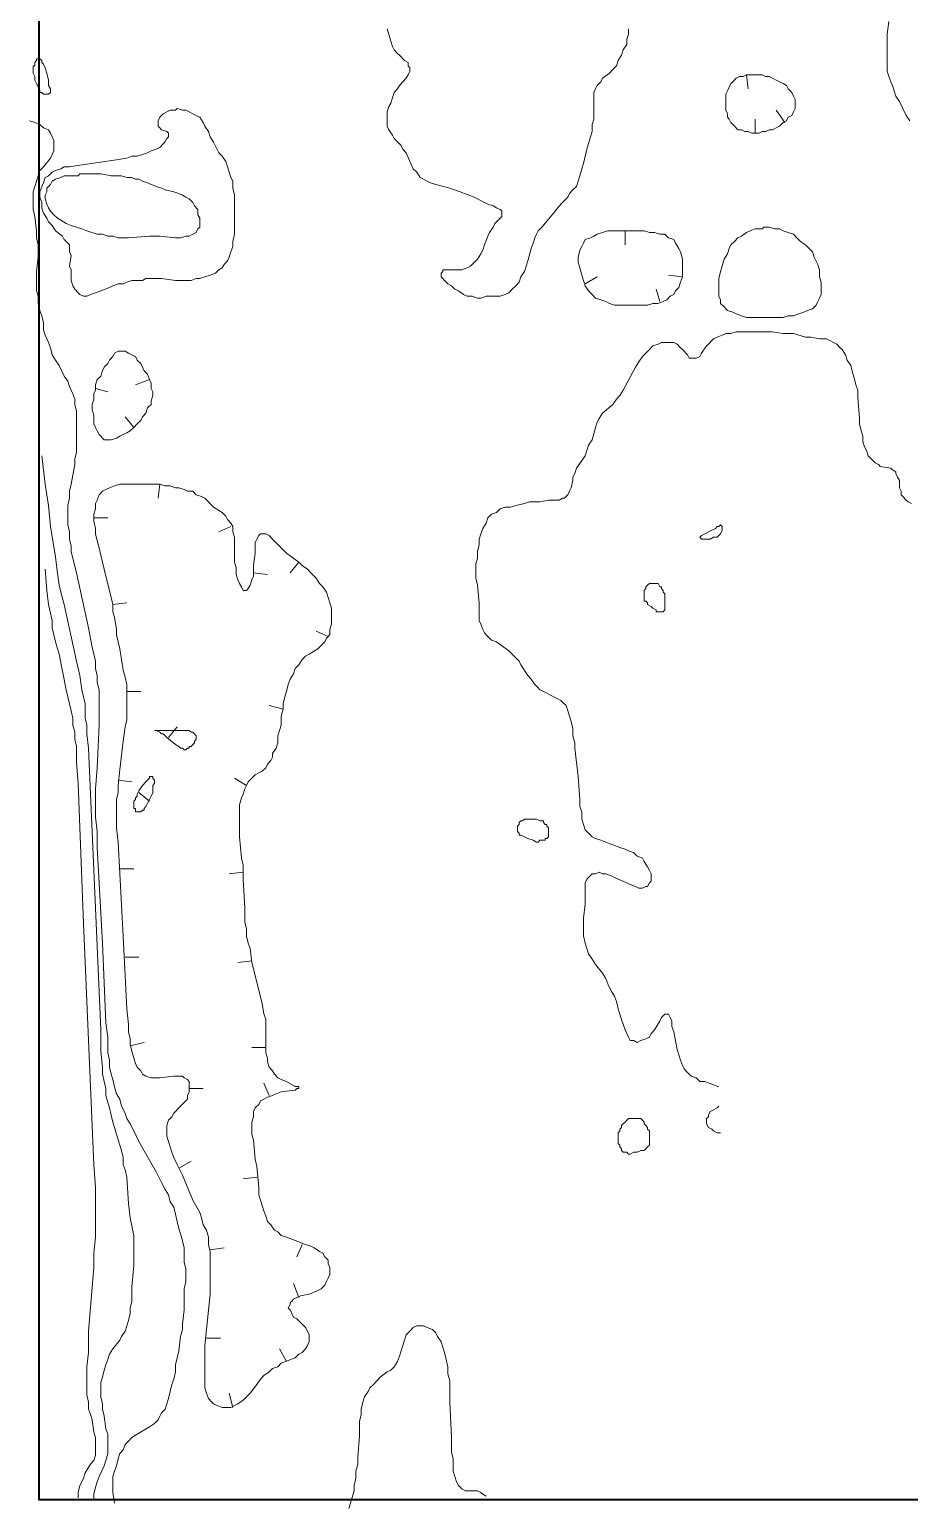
# Model space of a CAD drawing. Header units: millimetres. Extents: x -7 to 33, y -121 to 7.
# Drawn here: x -7.46 to 10.9, y -121.31 to -90.45 of the extents above; entities that cross this region are included whole.
import ezdxf

# ---------------------------------------------------------------- set-up
doc = ezdxf.new("R2010")
doc.units = ezdxf.units.MM
doc.header["$MEASUREMENT"] = 0
doc.layers.add('Layer 1', color=7, linetype='Continuous', lineweight=0)

msp = doc.modelspace()

# ---------------------------------------------------------------- linework, layer by layer
at = {"layer": 'Layer 1', "color": 250, "lineweight": 9, "true_color": 0x231f20}
for p, q in [((7.539, -91.693), (7.503, -91.398)), ((8.119, -92.137), (8.3, -92.396)), ((7.684, -92.322), (7.684, -92.618)), ((4.967, -94.947), (4.967, -94.651)), ((4.388, -95.613), (4.134, -95.761)), ((5.873, -95.576), (6.163, -95.613)), ((5.619, -95.872), (5.692, -96.13)), ((-5.248, -97.868), (-4.959, -97.757)), ((-5.828, -98.016), (-6.082, -97.942)), ((-5.466, -98.534), (-5.285, -98.756)), ((-4.777, -100.235), (-4.741, -99.939)), ((-5.828, -100.641), (-6.118, -100.641)), ((-3.51, -100.937), (-3.256, -100.826)), ((-2.495, -101.825), (-2.785, -101.788)), ((-2.024, -101.788), (-1.843, -101.566)), ((-5.429, -102.416), (-5.719, -102.453)), ((-1.481, -103.008), (-1.227, -103.119)), ((-5.14, -104.265), (-5.429, -104.265)), ((-2.459, -104.561), (-2.169, -104.635)), ((-4.379, -105.004), (-4.56, -105.226)), ((-5.321, -106.151), (-5.611, -106.114)), ((-3.183, -106.077), (-2.93, -106.225)), ((-4.959, -106.557), (-5.176, -106.373)), ((-5.285, -107.963), (-5.574, -107.963)), ((-3.292, -108.073), (-3.002, -108.036)), ((-5.176, -109.811), (-5.466, -109.811)), ((-3.111, -109.922), (-2.821, -109.885)), ((-5.067, -111.586), (-5.357, -111.66)), ((-2.821, -111.697), (-2.531, -111.697)), ((-3.836, -112.547), (-4.125, -112.547)), ((-2.568, -112.437), (-2.459, -112.695)), ((-4.089, -114.063), (-4.343, -114.211)), ((-3.002, -114.433), (-2.713, -114.396)), ((-3.401, -115.875), (-3.691, -115.912)), ((-1.879, -116.06), (-1.771, -115.801)), ((-1.952, -116.615), (-1.843, -116.911)), ((-3.473, -117.761), (-3.763, -117.761)), ((-2.242, -117.983), (-2.097, -118.242)), ((-3.292, -118.907), (-3.22, -119.203))]:
    msp.add_line(p, q, dxfattribs=at)
at = {"layer": 'Layer 1', "color": 240, "lineweight": 40, "true_color": 0xed1c24}
msp.add_lwpolyline([(33.043, 7.37), (33.043, -121.13), (-7.257, -121.13), (-7.257, 7.37)], dxfattribs=at)
at = {"layer": 'Layer 1', "color": 250, "lineweight": 9, "true_color": 0x231f20}
for points in [[(10.908, -92.359), (10.836, -92.248), (10.691, -91.952), (10.618, -91.841), (10.582, -91.73), (10.546, -91.619), (10.51, -91.545), (10.473, -91.434), (10.437, -91.324), (10.437, -91.213), (10.437, -91.065), (10.437, -90.917), (10.437, -90.806), (10.437, -90.658), (10.437, -90.547), (10.473, -90.288)], [(0.004, -90.436), (0.077, -90.695), (0.113, -90.806), (0.149, -90.88), (0.222, -90.954), (0.258, -90.991), (0.366, -91.102), (0.439, -91.139), (0.439, -91.213), (0.475, -91.25), (0.475, -91.324), (0.439, -91.397), (0.403, -91.471), (0.258, -91.619), (0.222, -91.693), (0.149, -91.767), (0.113, -91.878), (0.077, -91.989), (0.041, -92.063), (0.004, -92.174), (0.004, -92.285), (0.004, -92.359), (0.004, -92.47), (0.041, -92.544), (0.113, -92.655), (0.149, -92.729), (0.294, -92.876), (0.33, -92.95), (0.403, -93.024), (0.548, -93.357), (0.62, -93.431), (0.693, -93.542), (0.765, -93.579), (0.837, -93.616), (0.91, -93.653), (1.019, -93.69), (1.308, -93.764), (1.526, -93.838), (1.816, -93.949), (2.033, -94.06), (2.105, -94.097), (2.214, -94.134), (2.286, -94.171), (2.359, -94.208), (2.395, -94.245), (2.395, -94.319), (2.395, -94.356), (2.359, -94.392), (2.25, -94.503), (2.214, -94.577), (2.142, -94.688), (2.105, -94.762), (2.033, -94.947), (1.997, -95.058), (1.96, -95.132), (1.888, -95.243), (1.816, -95.317), (1.743, -95.391), (1.671, -95.428), (1.562, -95.465), (1.489, -95.465), (1.417, -95.465), (1.272, -95.465), (1.2, -95.465), (1.163, -95.465), (1.163, -95.502), (1.127, -95.539), (1.127, -95.613), (1.163, -95.65), (1.2, -95.687), (1.272, -95.761), (1.345, -95.798), (1.417, -95.872), (1.489, -95.908), (1.598, -95.982), (1.671, -96.019), (1.779, -96.019), (1.888, -96.056), (1.96, -96.056), (2.069, -96.019), (2.178, -96.019), (2.286, -96.019), (2.359, -96.019), (2.468, -95.982), (2.54, -95.945), (2.613, -95.872), (2.685, -95.798), (2.757, -95.724), (2.794, -95.613), (2.866, -95.502), (2.902, -95.391), (2.939, -95.28), (3.011, -95.021), (3.047, -94.91), (3.083, -94.799), (3.12, -94.725), (3.156, -94.651), (3.228, -94.577), (3.446, -94.319), (3.627, -94.097), (3.772, -93.949), (3.808, -93.875), (3.88, -93.801), (3.953, -93.727), (3.989, -93.616), (4.025, -93.505), (4.062, -93.357), (4.098, -93.246), (4.17, -92.95), (4.243, -92.692), (4.279, -92.581), (4.279, -92.433), (4.315, -92.322), (4.315, -92.174), (4.315, -91.952), (4.315, -91.841), (4.315, -91.767), (4.351, -91.693), (4.388, -91.619), (4.46, -91.545), (4.496, -91.471), (4.641, -91.361), (4.714, -91.287), (4.786, -91.213), (4.822, -91.102), (4.895, -90.991), (4.931, -90.88), (5.003, -90.769), (5.003, -90.658), (5.04, -90.547), (5.04, -90.436)], [(-7.132, -91.804), (-7.168, -91.804), (-7.205, -91.767), (-7.241, -91.767), (-7.241, -91.73), (-7.277, -91.656), (-7.313, -91.582), (-7.349, -91.508), (-7.349, -91.434), (-7.386, -91.361), (-7.386, -91.324), (-7.386, -91.287), (-7.386, -91.25), (-7.386, -91.213), (-7.349, -91.213), (-7.349, -91.176), (-7.349, -91.139), (-7.313, -91.102), (-7.313, -91.065), (-7.277, -91.065), (-7.241, -91.065), (-7.205, -91.102), (-7.205, -91.139), (-7.168, -91.176), (-7.132, -91.25), (-7.096, -91.361), (-7.06, -91.508), (-7.06, -91.619), (-7.023, -91.693), (-7.023, -91.73), (-7.023, -91.767), (-7.06, -91.804), (-7.096, -91.804), (-7.132, -91.804)], [(7.539, -91.398), (7.503, -91.398), (7.431, -91.434), (7.358, -91.434), (7.286, -91.471), (7.213, -91.545), (7.177, -91.582), (7.141, -91.656), (7.105, -91.73), (7.068, -91.804), (7.068, -91.878), (7.068, -91.952), (7.068, -92.063), (7.068, -92.137), (7.105, -92.211), (7.105, -92.285), (7.141, -92.322), (7.177, -92.396), (7.213, -92.433), (7.249, -92.47), (7.322, -92.544), (7.394, -92.544), (7.467, -92.581), (7.539, -92.581), (7.612, -92.618), (7.684, -92.618), (7.757, -92.618), (7.829, -92.581), (7.901, -92.581), (7.974, -92.544), (8.046, -92.544), (8.119, -92.507), (8.191, -92.47), (8.264, -92.396), (8.336, -92.359), (8.372, -92.285), (8.445, -92.248), (8.481, -92.174), (8.517, -92.1), (8.517, -92.026), (8.517, -91.989), (8.517, -91.915), (8.481, -91.841), (8.445, -91.767), (8.372, -91.693), (8.336, -91.619), (8.264, -91.582), (8.191, -91.545), (8.119, -91.508), (8.046, -91.471), (7.974, -91.434), (7.901, -91.434), (7.829, -91.398), (7.72, -91.398), (7.648, -91.398), (7.575, -91.398), (7.539, -91.398)], [(-4.415, -92.137), (-4.451, -92.137), (-4.524, -92.137), (-4.596, -92.174), (-4.669, -92.211), (-4.705, -92.248), (-4.741, -92.285), (-4.777, -92.359), (-4.777, -92.396), (-4.777, -92.47), (-4.741, -92.507), (-4.705, -92.544), (-4.596, -92.581), (-4.56, -92.618), (-4.56, -92.655), (-4.56, -92.692), (-4.596, -92.729), (-4.633, -92.803), (-4.669, -92.84), (-4.741, -92.914), (-4.814, -92.95), (-4.922, -92.987), (-4.995, -93.024), (-5.103, -93.061), (-5.212, -93.098), (-5.321, -93.098), (-5.43, -93.135), (-5.647, -93.172), (-6.408, -93.283), (-6.625, -93.32), (-6.734, -93.32), (-6.806, -93.357), (-6.915, -93.394), (-6.987, -93.431), (-7.06, -93.505), (-7.132, -93.542), (-7.168, -93.653), (-7.205, -93.727), (-7.241, -93.838), (-7.241, -93.949), (-7.205, -94.06), (-7.205, -94.171), (-7.168, -94.282), (-7.096, -94.393), (-7.06, -94.466), (-6.987, -94.54), (-6.915, -94.651), (-6.77, -94.762), (-6.734, -94.836), (-6.697, -94.873), (-6.625, -94.947), (-6.625, -95.021), (-6.625, -95.095), (-6.589, -95.169), (-6.625, -95.391), (-6.589, -95.465), (-6.589, -95.576), (-6.589, -95.687), (-6.553, -95.798), (-6.516, -95.872), (-6.444, -95.945), (-6.408, -95.982), (-6.335, -96.019), (-6.263, -96.019), (-6.19, -95.982), (-6.082, -95.945), (-5.792, -95.835), (-5.719, -95.798), (-5.611, -95.761), (-5.502, -95.761), (-5.43, -95.724), (-5.321, -95.687), (-5.212, -95.687), (-5.103, -95.687), (-5.031, -95.65), (-4.922, -95.65), (-4.814, -95.65), (-4.705, -95.65), (-4.415, -95.687), (-4.307, -95.687), (-4.198, -95.687), (-4.089, -95.687), (-3.98, -95.65), (-3.908, -95.65), (-3.799, -95.613), (-3.691, -95.576), (-3.582, -95.539), (-3.51, -95.465), (-3.437, -95.428), (-3.401, -95.354), (-3.328, -95.28), (-3.292, -95.206), (-3.256, -95.095), (-3.22, -94.984), (-3.22, -94.873), (-3.183, -94.725), (-3.183, -94.614), (-3.183, -94.466), (-3.183, -94.319), (-3.183, -94.171), (-3.183, -94.023), (-3.183, -93.912), (-3.22, -93.764), (-3.22, -93.616), (-3.256, -93.542), (-3.292, -93.431), (-3.328, -93.32), (-3.365, -93.209), (-3.437, -93.098), (-3.51, -93.024), (-3.618, -92.803), (-3.691, -92.692), (-3.727, -92.581), (-3.799, -92.47), (-3.836, -92.396), (-3.908, -92.285), (-3.98, -92.248), (-4.053, -92.211), (-4.125, -92.174), (-4.198, -92.137), (-4.27, -92.137), (-4.379, -92.1), (-4.415, -92.137)], [(-5.683, -121.2), (-5.719, -120.978), (-5.719, -120.867), (-5.719, -120.756), (-5.719, -120.645), (-5.683, -120.534), (-5.647, -120.423), (-5.611, -120.275), (-5.574, -120.165), (-5.502, -120.091), (-5.466, -119.98), (-5.393, -119.906), (-5.321, -119.832), (-5.212, -119.758), (-4.958, -119.61), (-4.85, -119.536), (-4.777, -119.462), (-4.741, -119.388), (-4.705, -119.314), (-4.632, -119.24), (-4.596, -119.129), (-4.56, -119.018), (-4.524, -118.87), (-4.488, -118.722), (-4.451, -118.612), (-4.415, -118.464), (-4.415, -118.316), (-4.343, -118.02), (-4.306, -117.724), (-4.27, -117.576), (-4.27, -117.465), (-4.234, -117.169), (-4.234, -116.874), (-4.234, -116.726), (-4.198, -116.578), (-4.198, -116.467), (-4.198, -116.319), (-4.234, -116.171), (-4.234, -116.023), (-4.234, -115.875), (-4.27, -115.727), (-4.306, -115.58), (-4.343, -115.469), (-4.379, -115.321), (-4.415, -115.173), (-4.451, -115.025), (-4.524, -114.914), (-4.56, -114.766), (-4.632, -114.655), (-4.705, -114.507), (-4.814, -114.285), (-5.176, -113.657), (-5.285, -113.435), (-5.357, -113.287), (-5.429, -113.176), (-5.466, -113.065), (-5.538, -112.917), (-5.574, -112.769), (-5.647, -112.658), (-5.683, -112.511), (-5.719, -112.363), (-5.755, -112.252), (-5.792, -112.104), (-5.792, -111.956), (-5.828, -111.808), (-5.828, -111.623), (-5.828, -111.475), (-5.864, -111.179), (-5.937, -109.515), (-6.045, -107.519), (-6.045, -107.186), (-6.081, -106.89), (-6.081, -106.594), (-6.081, -106.299), (-6.045, -105.855), (-6.009, -104.967), (-6.009, -104.672), (-6.009, -104.524), (-6.009, -104.376), (-6.009, -104.228), (-6.045, -104.08), (-6.045, -103.932), (-6.081, -103.784), (-6.081, -103.636), (-6.154, -103.341), (-6.226, -102.934), (-6.48, -101.788), (-6.552, -101.492), (-6.589, -101.344), (-6.589, -101.233), (-6.625, -101.085), (-6.625, -100.937), (-6.661, -100.789), (-6.661, -100.641), (-6.661, -100.493), (-6.661, -100.382), (-6.625, -100.235), (-6.625, -100.087), (-6.589, -99.939), (-6.516, -99.532), (-6.516, -99.421), (-6.48, -99.273), (-6.48, -99.125), (-6.48, -98.977), (-6.48, -98.83), (-6.48, -98.682), (-6.48, -98.571), (-6.48, -98.423), (-6.516, -98.275), (-6.516, -98.164), (-6.552, -98.053), (-6.625, -97.905), (-6.661, -97.794), (-6.734, -97.683), (-6.842, -97.461), (-6.915, -97.351), (-6.987, -97.24), (-7.023, -97.092), (-7.06, -96.981), (-7.132, -96.833), (-7.168, -96.722), (-7.168, -96.574), (-7.204, -96.426), (-7.241, -96.315), (-7.277, -96.167), (-7.277, -96.019), (-7.313, -95.908), (-7.313, -95.761), (-7.313, -95.613), (-7.313, -95.502), (-7.277, -95.206), (-7.277, -95.095), (-7.277, -94.947), (-7.313, -94.799), (-7.313, -94.651), (-7.349, -94.356), (-7.386, -94.208), (-7.386, -94.097), (-7.386, -93.949), (-7.386, -93.838), (-7.349, -93.727), (-7.313, -93.616), (-7.277, -93.505), (-7.241, -93.394), (-7.168, -93.32), (-7.023, -93.135), (-6.987, -93.061), (-6.951, -92.987), (-6.951, -92.913), (-6.951, -92.84), (-6.951, -92.766), (-6.987, -92.692), (-7.023, -92.618), (-7.06, -92.544), (-7.168, -92.507), (-7.241, -92.433), (-7.349, -92.396), (-7.458, -92.359)], [(-6.444, -93.505), (-6.516, -93.505), (-6.625, -93.505), (-6.734, -93.505), (-6.806, -93.542), (-6.915, -93.579), (-6.987, -93.616), (-7.023, -93.69), (-7.096, -93.764), (-7.096, -93.838), (-7.132, -93.912), (-7.132, -93.986), (-7.096, -94.097), (-7.06, -94.171), (-7.023, -94.245), (-6.951, -94.319), (-6.878, -94.393), (-6.806, -94.43), (-6.697, -94.503), (-6.589, -94.54), (-6.48, -94.577), (-6.371, -94.614), (-6.263, -94.651), (-6.045, -94.725), (-5.937, -94.725), (-5.828, -94.762), (-5.719, -94.762), (-5.611, -94.799), (-5.502, -94.799), (-5.393, -94.799), (-4.959, -94.762), (-4.85, -94.762), (-4.741, -94.762), (-4.415, -94.799), (-4.306, -94.799), (-4.198, -94.762), (-4.125, -94.762), (-4.053, -94.725), (-3.98, -94.688), (-3.944, -94.614), (-3.908, -94.577), (-3.908, -94.503), (-3.908, -94.393), (-3.944, -94.319), (-3.944, -94.208), (-4.017, -94.134), (-4.053, -94.06), (-4.125, -93.986), (-4.198, -93.949), (-4.27, -93.912), (-4.343, -93.875), (-4.451, -93.838), (-4.632, -93.801), (-4.705, -93.764), (-4.814, -93.727), (-4.995, -93.653), (-5.103, -93.616), (-5.176, -93.579), (-5.248, -93.579), (-5.321, -93.542), (-5.429, -93.542), (-5.538, -93.505), (-5.647, -93.505), (-5.755, -93.505), (-5.973, -93.468), (-6.19, -93.468), (-6.408, -93.468), (-6.444, -93.505)], [(4.786, -94.651), (4.714, -94.651), (4.605, -94.651), (4.496, -94.688), (4.388, -94.725), (4.315, -94.762), (4.243, -94.799), (4.134, -94.836), (4.098, -94.91), (4.062, -94.984), (4.025, -95.058), (3.989, -95.206), (3.989, -95.317), (4.025, -95.428), (4.062, -95.576), (4.098, -95.687), (4.134, -95.798), (4.206, -95.909), (4.279, -95.982), (4.351, -96.056), (4.46, -96.093), (4.569, -96.13), (4.641, -96.167), (4.75, -96.204), (4.895, -96.204), (5.003, -96.204), (5.112, -96.204), (5.221, -96.204), (5.329, -96.204), (5.438, -96.204), (5.547, -96.167), (5.656, -96.167), (5.764, -96.13), (5.837, -96.093), (5.909, -96.019), (5.982, -95.982), (6.018, -95.909), (6.09, -95.835), (6.126, -95.724), (6.163, -95.613), (6.163, -95.465), (6.163, -95.354), (6.163, -95.243), (6.126, -95.095), (6.09, -95.021), (6.018, -94.91), (5.982, -94.836), (5.873, -94.799), (5.8, -94.725), (5.692, -94.725), (5.583, -94.688), (5.474, -94.688), (5.366, -94.651), (5.148, -94.651), (4.931, -94.651), (4.822, -94.651), (4.786, -94.651)], [(7.829, -94.614), (7.757, -94.614), (7.684, -94.614), (7.575, -94.651), (7.503, -94.688), (7.394, -94.762), (7.322, -94.799), (7.249, -94.873), (7.177, -94.947), (7.141, -95.021), (7.104, -95.132), (7.032, -95.243), (6.996, -95.391), (6.96, -95.502), (6.923, -95.65), (6.923, -95.761), (6.923, -95.909), (6.923, -96.019), (6.96, -96.093), (6.96, -96.167), (7.032, -96.241), (7.104, -96.315), (7.213, -96.352), (7.286, -96.389), (7.394, -96.426), (7.503, -96.463), (7.612, -96.463), (7.72, -96.463), (7.829, -96.463), (7.938, -96.463), (8.046, -96.463), (8.155, -96.463), (8.264, -96.463), (8.372, -96.426), (8.481, -96.426), (8.59, -96.389), (8.698, -96.352), (8.771, -96.315), (8.88, -96.278), (8.952, -96.204), (8.988, -96.13), (9.024, -96.056), (9.061, -95.982), (9.061, -95.835), (9.061, -95.724), (9.024, -95.613), (9.024, -95.465), (8.988, -95.354), (8.916, -95.206), (8.88, -95.095), (8.807, -95.021), (8.735, -94.947), (8.626, -94.873), (8.554, -94.799), (8.481, -94.725), (8.372, -94.688), (8.264, -94.651), (8.191, -94.614), (8.083, -94.614), (7.974, -94.577), (7.865, -94.577), (7.829, -94.614)], [(6.923, -112.511), (6.634, -112.4), (6.525, -112.4), (6.452, -112.326), (6.344, -112.289), (6.271, -112.215), (6.199, -112.141), (6.163, -112.067), (6.126, -111.956), (6.09, -111.845), (6.054, -111.734), (5.982, -111.364), (5.945, -111.253), (5.945, -111.143), (5.909, -111.069), (5.873, -110.995), (5.8, -110.995), (5.764, -111.032), (5.728, -111.069), (5.692, -111.143), (5.583, -111.327), (5.511, -111.401), (5.474, -111.475), (5.402, -111.512), (5.293, -111.549), (5.221, -111.586), (5.148, -111.549), (5.076, -111.549), (5.04, -111.475), (5.003, -111.401), (4.967, -111.327), (4.895, -111.106), (4.859, -110.995), (4.822, -110.884), (4.786, -110.736), (4.75, -110.625), (4.677, -110.514), (4.605, -110.366), (4.569, -110.255), (4.496, -110.144), (4.351, -109.959), (4.279, -109.848), (4.206, -109.737), (4.17, -109.626), (4.134, -109.515), (4.098, -109.367), (4.098, -109.257), (4.098, -109.109), (4.098, -108.998), (4.134, -108.702), (4.134, -108.628), (4.134, -108.517), (4.134, -108.443), (4.134, -108.332), (4.134, -108.258), (4.17, -108.184), (4.206, -108.147), (4.279, -108.073), (4.351, -108.073), (4.424, -108.037), (4.496, -108.073), (4.569, -108.073), (4.677, -108.11), (4.75, -108.147), (4.822, -108.184), (5.003, -108.258), (5.076, -108.295), (5.185, -108.332), (5.257, -108.369), (5.329, -108.369), (5.402, -108.332), (5.438, -108.332), (5.474, -108.258), (5.511, -108.221), (5.511, -108.147), (5.511, -108.073), (5.474, -107.999), (5.438, -107.925), (5.366, -107.815), (5.329, -107.741), (5.221, -107.704), (5.148, -107.63), (5.04, -107.593), (4.967, -107.556), (4.859, -107.519), (4.569, -107.408), (4.46, -107.371), (4.351, -107.334), (4.279, -107.297), (4.206, -107.223), (4.134, -107.149), (4.098, -107.038), (4.062, -106.927), (4.062, -106.779), (4.025, -106.668), (4.025, -106.52), (3.989, -106.04), (3.953, -105.744), (3.917, -105.448), (3.917, -105.337), (3.88, -105.189), (3.88, -105.041), (3.844, -104.893), (3.808, -104.783), (3.772, -104.672), (3.736, -104.561), (3.663, -104.487), (3.627, -104.45), (3.554, -104.413), (3.482, -104.376), (3.409, -104.339), (3.337, -104.302), (3.265, -104.265), (3.192, -104.228), (3.156, -104.191), (3.083, -104.117), (3.011, -104.006), (2.939, -103.932), (2.794, -103.71), (2.757, -103.636), (2.685, -103.562), (2.612, -103.488), (2.54, -103.414), (2.286, -103.23), (2.178, -103.193), (2.105, -103.119), (2.033, -103.045), (1.997, -102.971), (1.96, -102.86), (1.924, -102.786), (1.924, -102.675), (1.924, -102.416), (1.888, -102.046), (1.852, -101.898), (1.852, -101.751), (1.852, -101.603), (1.888, -101.492), (1.888, -101.344), (1.924, -101.196), (1.924, -101.085), (1.96, -100.974), (1.997, -100.863), (2.069, -100.752), (2.105, -100.641), (2.178, -100.567), (2.286, -100.53), (2.359, -100.456), (2.468, -100.419), (2.576, -100.419), (2.685, -100.382), (2.866, -100.346), (2.975, -100.309), (3.192, -100.309), (3.373, -100.272), (3.554, -100.272), (3.591, -100.272), (3.663, -100.235), (3.699, -100.235), (3.736, -100.198), (3.772, -100.161), (3.808, -100.087), (3.844, -100.013), (3.88, -99.865), (3.88, -99.791), (3.917, -99.717), (3.953, -99.606), (4.134, -99.347), (4.17, -99.236), (4.206, -99.125), (4.279, -99.014), (4.351, -98.756), (4.388, -98.645), (4.424, -98.571), (4.496, -98.46), (4.714, -98.275), (4.786, -98.164), (4.859, -98.09), (4.931, -97.979), (5.185, -97.498), (5.257, -97.387), (5.329, -97.277), (5.402, -97.203), (5.474, -97.129), (5.547, -97.055), (5.655, -97.018), (5.728, -96.981), (5.837, -96.981), (5.909, -96.981), (5.982, -96.981), (6.054, -97.018), (6.126, -97.092), (6.163, -97.129), (6.271, -97.24), (6.308, -97.314), (6.38, -97.314), (6.416, -97.314), (6.452, -97.314), (6.525, -97.277), (6.561, -97.203), (6.67, -97.055), (6.706, -97.018), (6.779, -96.944), (6.815, -96.907), (6.887, -96.87), (6.996, -96.833), (7.068, -96.796), (7.177, -96.796), (7.286, -96.759), (7.394, -96.759), (7.503, -96.759), (7.72, -96.759), (7.938, -96.759), (8.046, -96.759), (8.264, -96.796), (8.372, -96.796), (8.481, -96.796), (8.735, -96.87), (8.843, -96.87), (9.025, -96.907), (9.097, -96.907), (9.169, -96.907), (9.242, -96.944), (9.314, -96.981), (9.387, -97.018), (9.459, -97.092), (9.495, -97.129), (9.568, -97.24), (9.604, -97.351), (9.676, -97.461), (9.713, -97.609), (9.749, -97.72), (9.785, -97.868), (9.821, -97.979), (9.821, -98.127), (9.858, -98.571), (9.858, -98.682), (9.894, -98.83), (9.93, -98.94), (9.93, -99.051), (9.966, -99.162), (10.002, -99.236), (10.039, -99.347), (10.111, -99.421), (10.184, -99.495), (10.256, -99.532), (10.292, -99.569), (10.51, -99.606), (10.546, -99.643), (10.618, -99.68), (10.618, -99.717), (10.655, -99.791), (10.691, -99.865), (10.691, -100.013), (10.727, -100.087), (10.727, -100.161), (10.763, -100.198), (10.836, -100.272), (10.872, -100.309), (10.944, -100.346)], [(-5.574, -97.166), (-5.611, -97.166), (-5.683, -97.203), (-5.719, -97.277), (-5.792, -97.351), (-5.828, -97.425), (-5.9, -97.498), (-5.937, -97.572), (-5.973, -97.683), (-6.045, -97.757), (-6.082, -97.868), (-6.082, -97.979), (-6.118, -98.053), (-6.118, -98.164), (-6.154, -98.275), (-6.154, -98.386), (-6.118, -98.497), (-6.118, -98.571), (-6.118, -98.682), (-6.082, -98.756), (-6.045, -98.83), (-6.009, -98.904), (-5.973, -98.941), (-5.937, -98.977), (-5.9, -99.014), (-5.828, -99.014), (-5.756, -99.014), (-5.647, -98.977), (-5.574, -98.941), (-5.502, -98.904), (-5.429, -98.867), (-5.357, -98.83), (-5.285, -98.756), (-5.212, -98.682), (-5.14, -98.608), (-5.103, -98.534), (-5.031, -98.46), (-4.995, -98.349), (-4.922, -98.275), (-4.922, -98.201), (-4.886, -98.09), (-4.886, -98.016), (-4.922, -97.942), (-4.922, -97.831), (-4.959, -97.757), (-4.995, -97.646), (-5.067, -97.572), (-5.103, -97.498), (-5.14, -97.425), (-5.212, -97.351), (-5.248, -97.277), (-5.321, -97.24), (-5.393, -97.203), (-5.466, -97.166), (-5.538, -97.166), (-5.574, -97.166)], [(-6.118, -121.126), (-6.118, -121.015), (-6.082, -120.867), (-6.045, -120.756), (-6.009, -120.645), (-5.9, -120.423), (-5.864, -120.312), (-5.828, -120.165), (-5.828, -120.054), (-5.828, -119.98), (-5.828, -119.869), (-5.828, -119.758), (-5.864, -119.647), (-5.9, -119.388), (-5.937, -119.24), (-5.937, -119.129), (-5.973, -118.981), (-5.973, -118.833), (-5.973, -118.685), (-5.937, -118.575), (-5.9, -118.427), (-5.864, -118.316), (-5.828, -118.205), (-5.792, -118.094), (-5.719, -117.983), (-5.574, -117.798), (-5.538, -117.724), (-5.466, -117.613), (-5.43, -117.502), (-5.393, -117.391), (-5.357, -117.243), (-5.357, -117.133), (-5.321, -116.985), (-5.321, -116.837), (-5.321, -116.689), (-5.285, -116.245), (-5.285, -115.875), (-5.285, -115.764), (-5.285, -115.617), (-5.357, -115.247), (-5.393, -114.951), (-5.43, -114.396), (-5.466, -114.248), (-5.502, -114.138), (-5.502, -113.99), (-5.538, -113.842), (-5.574, -113.731), (-5.611, -113.62), (-5.683, -113.361), (-5.719, -113.25), (-5.756, -113.102), (-5.792, -112.954), (-5.828, -112.843), (-5.864, -112.695), (-5.864, -112.548), (-5.9, -112.4), (-5.937, -112.252), (-5.937, -112.104), (-5.973, -111.771), (-5.973, -111.327), (-6.227, -105.448), (-6.263, -105.152), (-6.263, -104.967), (-6.299, -104.82), (-6.299, -104.672), (-6.299, -104.524), (-6.335, -104.376), (-6.371, -104.228), (-6.408, -103.932), (-6.48, -103.636), (-6.734, -102.453), (-6.806, -102.194), (-6.842, -102.046), (-6.879, -101.751), (-6.915, -101.455), (-7.023, -100.826), (-7.06, -100.382), (-7.132, -99.939), (-7.204, -99.347)], [(-5.429, -99.939), (-5.502, -99.939), (-5.574, -99.939), (-5.683, -99.976), (-5.792, -100.013), (-5.864, -100.05), (-5.937, -100.087), (-6.009, -100.161), (-6.045, -100.272), (-6.082, -100.346), (-6.082, -100.456), (-6.118, -100.567), (-6.118, -100.715), (-6.082, -100.863), (-6.082, -100.974), (-6.045, -101.122), (-6.009, -101.27), (-5.973, -101.418), (-5.864, -101.862), (-5.792, -102.157), (-5.756, -102.305), (-5.719, -102.453), (-5.719, -102.601), (-5.683, -102.712), (-5.647, -102.971), (-5.647, -103.082), (-5.611, -103.23), (-5.574, -103.378), (-5.502, -103.821), (-5.466, -103.969), (-5.429, -104.117), (-5.429, -104.265), (-5.429, -104.413), (-5.429, -104.561), (-5.429, -104.709), (-5.429, -104.857), (-5.466, -105.004), (-5.502, -105.3), (-5.574, -105.892), (-5.611, -106.225), (-5.611, -106.373), (-5.647, -106.52), (-5.647, -106.668), (-5.647, -106.816), (-5.647, -107.112), (-5.611, -107.408), (-5.502, -109.368), (-5.429, -110.884), (-5.393, -111.216), (-5.393, -111.364), (-5.357, -111.512), (-5.357, -111.623), (-5.321, -111.771), (-5.285, -111.919), (-5.248, -112.03), (-5.212, -112.104), (-5.14, -112.178), (-5.103, -112.252), (-5.031, -112.289), (-4.922, -112.326), (-4.85, -112.326), (-4.741, -112.326), (-4.451, -112.289), (-4.343, -112.289), (-4.27, -112.289), (-4.234, -112.326), (-4.162, -112.363), (-4.125, -112.4), (-4.125, -112.473), (-4.125, -112.547), (-4.125, -112.621), (-4.162, -112.695), (-4.162, -112.769), (-4.234, -112.843), (-4.306, -112.917), (-4.451, -113.065), (-4.488, -113.139), (-4.56, -113.213), (-4.596, -113.324), (-4.596, -113.435), (-4.596, -113.546), (-4.56, -113.657), (-4.524, -113.768), (-4.488, -113.879), (-4.451, -113.989), (-4.379, -114.137), (-4.27, -114.359), (-4.053, -114.877), (-3.908, -115.136), (-3.872, -115.247), (-3.836, -115.395), (-3.763, -115.505), (-3.727, -115.653), (-3.727, -115.801), (-3.691, -115.949), (-3.691, -116.097), (-3.691, -116.245), (-3.691, -116.393), (-3.691, -116.541), (-3.691, -116.837), (-3.799, -117.909), (-3.799, -118.242), (-3.799, -118.39), (-3.799, -118.5), (-3.799, -118.648), (-3.799, -118.796), (-3.763, -118.907), (-3.727, -119.018), (-3.654, -119.092), (-3.618, -119.129), (-3.546, -119.166), (-3.437, -119.203), (-3.365, -119.203), (-3.256, -119.203), (-3.183, -119.166), (-3.111, -119.129), (-3.002, -119.055), (-2.93, -118.981), (-2.857, -118.907), (-2.713, -118.722), (-2.64, -118.611), (-2.568, -118.537), (-2.459, -118.463), (-2.386, -118.39), (-2.278, -118.353), (-2.205, -118.279), (-1.916, -118.168), (-1.843, -118.094), (-1.771, -118.057), (-1.698, -117.983), (-1.662, -117.909), (-1.626, -117.835), (-1.626, -117.761), (-1.626, -117.687), (-1.662, -117.613), (-1.698, -117.539), (-1.771, -117.465), (-1.879, -117.354), (-1.952, -117.317), (-1.988, -117.243), (-2.024, -117.169), (-2.06, -117.132), (-2.024, -117.058), (-2.024, -117.021), (-1.988, -116.984), (-1.952, -116.948), (-1.879, -116.911), (-1.807, -116.874), (-1.626, -116.837), (-1.517, -116.8), (-1.445, -116.763), (-1.372, -116.726), (-1.3, -116.652), (-1.263, -116.578), (-1.227, -116.504), (-1.191, -116.43), (-1.191, -116.356), (-1.191, -116.282), (-1.227, -116.208), (-1.227, -116.134), (-1.3, -116.06), (-1.336, -115.986), (-1.408, -115.949), (-1.517, -115.875), (-1.59, -115.838), (-1.698, -115.801), (-1.988, -115.69), (-2.097, -115.653), (-2.205, -115.616), (-2.278, -115.542), (-2.35, -115.505), (-2.423, -115.395), (-2.495, -115.321), (-2.531, -115.21), (-2.568, -115.099), (-2.604, -114.988), (-2.64, -114.877), (-2.676, -114.766), (-2.676, -114.618), (-2.713, -114.174), (-2.749, -114.026), (-2.785, -113.62), (-2.821, -113.509), (-2.821, -113.398), (-2.821, -113.25), (-2.785, -113.139), (-2.785, -113.028), (-2.749, -112.954), (-2.676, -112.88), (-2.64, -112.806), (-2.568, -112.769), (-2.495, -112.732), (-2.386, -112.695), (-2.314, -112.658), (-2.205, -112.621), (-1.916, -112.584), (-1.879, -112.547), (-1.843, -112.547), (-1.843, -112.51), (-1.916, -112.51), (-2.097, -112.4), (-2.205, -112.363), (-2.278, -112.326), (-2.35, -112.252), (-2.386, -112.178), (-2.459, -112.104), (-2.495, -111.993), (-2.495, -111.919), (-2.531, -111.808), (-2.531, -111.697), (-2.531, -111.586), (-2.531, -111.401), (-2.531, -111.29), (-2.531, -111.179), (-2.531, -111.105), (-2.568, -110.994), (-2.604, -110.773), (-2.821, -109.922), (-2.857, -109.626), (-2.894, -109.515), (-2.93, -109.368), (-2.93, -109.22), (-2.966, -109.072), (-2.966, -108.924), (-2.966, -108.776), (-3.002, -108.184), (-3.002, -108.036), (-3.002, -107.889), (-3.039, -107.741), (-3.075, -107.297), (-3.075, -107.149), (-3.075, -107.001), (-3.075, -106.89), (-3.075, -106.742), (-3.075, -106.631), (-3.039, -106.483), (-3.002, -106.41), (-2.966, -106.299), (-2.93, -106.225), (-2.894, -106.151), (-2.821, -106.077), (-2.749, -106.003), (-2.676, -105.966), (-2.604, -105.929), (-2.531, -105.855), (-2.495, -105.781), (-2.423, -105.707), (-2.386, -105.633), (-2.386, -105.559), (-2.314, -105.448), (-2.278, -105.337), (-2.278, -105.189), (-2.242, -105.078), (-2.205, -104.967), (-2.205, -104.783), (-2.169, -104.635), (-2.169, -104.524), (-2.133, -104.376), (-2.097, -104.265), (-2.06, -104.117), (-2.024, -104.006), (-1.952, -103.895), (-1.916, -103.784), (-1.843, -103.71), (-1.771, -103.599), (-1.698, -103.525), (-1.626, -103.488), (-1.445, -103.378), (-1.372, -103.304), (-1.3, -103.23), (-1.263, -103.156), (-1.191, -103.082), (-1.191, -102.971), (-1.155, -102.86), (-1.155, -102.749), (-1.155, -102.638), (-1.155, -102.527), (-1.191, -102.416), (-1.227, -102.305), (-1.263, -102.194), (-1.336, -102.083), (-1.408, -102.009), (-1.481, -101.899), (-1.59, -101.788), (-1.662, -101.714), (-1.771, -101.64), (-1.843, -101.566), (-2.097, -101.381), (-2.169, -101.307), (-2.386, -101.085), (-2.459, -101.011), (-2.531, -100.974), (-2.604, -100.974), (-2.64, -100.974), (-2.676, -101.011), (-2.713, -101.085), (-2.749, -101.159), (-2.749, -101.27), (-2.749, -101.381), (-2.785, -101.64), (-2.785, -101.751), (-2.785, -101.862), (-2.821, -101.936), (-2.857, -102.046), (-2.894, -102.12), (-2.93, -102.157), (-2.966, -102.157), (-3.002, -102.157), (-3.039, -102.083), (-3.075, -102.009), (-3.111, -101.936), (-3.147, -101.825), (-3.147, -101.677), (-3.183, -101.566), (-3.183, -101.418), (-3.183, -101.159), (-3.183, -101.048), (-3.22, -100.937), (-3.22, -100.826), (-3.256, -100.752), (-3.328, -100.678), (-3.365, -100.604), (-3.437, -100.53), (-3.618, -100.42), (-3.799, -100.235), (-3.872, -100.198), (-3.98, -100.161), (-4.053, -100.087), (-4.162, -100.087), (-4.234, -100.05), (-4.343, -100.013), (-4.415, -100.013), (-4.524, -99.976), (-4.633, -99.976), (-4.741, -99.939), (-4.85, -99.939), (-5.067, -99.939), (-5.285, -99.939), (-5.393, -99.939), (-5.429, -99.939)], [(6.67, -101.085), (6.634, -101.085), (6.561, -101.085), (6.525, -101.048), (6.561, -101.011), (6.634, -100.974), (6.778, -100.9), (6.851, -100.863), (6.887, -100.826), (6.923, -100.826), (6.96, -100.789), (6.996, -100.826), (6.996, -100.863), (6.996, -100.9), (6.96, -100.974), (6.923, -101.011), (6.887, -101.048), (6.851, -101.048), (6.815, -101.048), (6.742, -101.085), (6.67, -101.085)], [(-6.444, -121.089), (-6.444, -120.978), (-6.408, -120.83), (-6.371, -120.756), (-6.335, -120.682), (-6.299, -120.571), (-6.19, -120.386), (-6.118, -120.312), (-6.081, -120.201), (-6.081, -120.128), (-6.081, -120.017), (-6.081, -119.943), (-6.081, -119.832), (-6.118, -119.721), (-6.154, -119.462), (-6.19, -119.351), (-6.226, -119.24), (-6.226, -119.092), (-6.263, -118.944), (-6.263, -118.796), (-6.263, -118.648), (-6.263, -118.501), (-6.263, -118.353), (-6.226, -118.057), (-6.226, -117.613), (-6.118, -116.282), (-6.118, -115.986), (-6.081, -115.653), (-6.081, -115.358), (-6.081, -115.21), (-6.081, -114.914), (-6.081, -114.618), (-6.118, -114.137), (-6.335, -109.109), (-6.444, -106.188), (-6.48, -105.744), (-6.48, -105.411), (-6.516, -105.263), (-6.516, -105.116), (-6.552, -104.968), (-6.552, -104.82), (-6.589, -104.672), (-6.625, -104.524), (-6.697, -104.228), (-6.842, -103.489), (-6.915, -103.23), (-6.951, -103.082), (-6.987, -102.934), (-6.987, -102.786), (-7.06, -102.453), (-7.096, -102.157), (-7.132, -101.714)], [(5.692, -102.601), (5.655, -102.601), (5.619, -102.601), (5.619, -102.564), (5.547, -102.527), (5.511, -102.49), (5.438, -102.453), (5.438, -102.416), (5.402, -102.379), (5.366, -102.379), (5.366, -102.342), (5.366, -102.305), (5.366, -102.268), (5.366, -102.231), (5.366, -102.194), (5.366, -102.157), (5.402, -102.12), (5.402, -102.083), (5.438, -102.046), (5.474, -102.009), (5.511, -102.009), (5.547, -102.009), (5.583, -102.009), (5.619, -102.009), (5.655, -102.009), (5.692, -102.083), (5.728, -102.083), (5.728, -102.12), (5.764, -102.157), (5.764, -102.194), (5.8, -102.231), (5.8, -102.305), (5.8, -102.379), (5.8, -102.416), (5.8, -102.453), (5.8, -102.49), (5.8, -102.527), (5.8, -102.564), (5.764, -102.601), (5.728, -102.601), (5.692, -102.601)], [(-4.814, -105.078), (-4.85, -105.078), (-4.814, -105.078), (-4.741, -105.115), (-4.705, -105.152), (-4.669, -105.152), (-4.632, -105.189), (-4.596, -105.226), (-4.415, -105.374), (-4.343, -105.411), (-4.306, -105.448), (-4.27, -105.448), (-4.234, -105.485), (-4.198, -105.485), (-4.162, -105.448), (-4.125, -105.448), (-4.125, -105.411), (-4.089, -105.411), (-4.053, -105.374), (-4.017, -105.337), (-4.017, -105.3), (-3.98, -105.263), (-3.98, -105.226), (-3.98, -105.189), (-4.017, -105.152), (-4.053, -105.115), (-4.089, -105.115), (-4.125, -105.078), (-4.162, -105.078), (-4.234, -105.078), (-4.415, -105.078), (-4.777, -105.078), (-4.814, -105.078)], [(-4.922, -106.04), (-4.959, -106.04), (-4.959, -106.077), (-5.031, -106.151), (-5.103, -106.225), (-5.176, -106.336), (-5.212, -106.41), (-5.212, -106.447), (-5.248, -106.484), (-5.248, -106.52), (-5.285, -106.557), (-5.285, -106.594), (-5.285, -106.631), (-5.285, -106.668), (-5.285, -106.705), (-5.248, -106.705), (-5.248, -106.742), (-5.248, -106.779), (-5.212, -106.779), (-5.176, -106.779), (-5.14, -106.779), (-5.103, -106.742), (-5.067, -106.742), (-5.067, -106.705), (-5.031, -106.668), (-4.995, -106.594), (-4.959, -106.52), (-4.922, -106.447), (-4.886, -106.373), (-4.886, -106.336), (-4.886, -106.262), (-4.886, -106.225), (-4.85, -106.188), (-4.85, -106.151), (-4.85, -106.114), (-4.886, -106.077), (-4.886, -106.04), (-4.922, -106.04)], [(3.156, -107.408), (3.12, -107.408), (3.047, -107.371), (2.939, -107.334), (2.866, -107.297), (2.794, -107.26), (2.757, -107.26), (2.757, -107.223), (2.721, -107.186), (2.721, -107.149), (2.721, -107.112), (2.721, -107.075), (2.757, -107.038), (2.757, -107.001), (2.794, -106.964), (2.83, -106.964), (2.866, -106.927), (2.902, -106.927), (2.939, -106.927), (3.011, -106.927), (3.12, -106.927), (3.192, -106.964), (3.228, -106.964), (3.265, -106.964), (3.265, -107.001), (3.301, -107.038), (3.337, -107.038), (3.337, -107.075), (3.373, -107.112), (3.373, -107.149), (3.373, -107.186), (3.373, -107.223), (3.373, -107.26), (3.373, -107.297), (3.337, -107.334), (3.301, -107.334), (3.301, -107.371), (3.265, -107.371), (3.228, -107.371), (3.192, -107.371), (3.156, -107.408)], [(6.96, -113.472), (6.887, -113.472), (6.815, -113.435), (6.779, -113.398), (6.706, -113.361), (6.67, -113.287), (6.67, -113.25), (6.67, -113.176), (6.706, -113.139), (6.706, -113.102), (6.742, -113.028), (6.815, -112.991), (6.887, -112.954), (6.923, -112.917)], [(5.04, -113.916), (5.003, -113.879), (4.967, -113.879), (4.931, -113.879), (4.895, -113.842), (4.895, -113.805), (4.859, -113.768), (4.859, -113.731), (4.822, -113.694), (4.822, -113.62), (4.822, -113.583), (4.822, -113.546), (4.822, -113.472), (4.859, -113.435), (4.859, -113.398), (4.895, -113.361), (4.895, -113.324), (4.931, -113.287), (4.967, -113.25), (5.003, -113.213), (5.04, -113.176), (5.076, -113.176), (5.112, -113.176), (5.148, -113.176), (5.185, -113.176), (5.221, -113.176), (5.257, -113.176), (5.293, -113.176), (5.329, -113.213), (5.366, -113.25), (5.366, -113.287), (5.402, -113.324), (5.438, -113.361), (5.438, -113.398), (5.474, -113.435), (5.474, -113.509), (5.474, -113.546), (5.474, -113.583), (5.474, -113.657), (5.474, -113.694), (5.474, -113.731), (5.438, -113.768), (5.402, -113.805), (5.366, -113.842), (5.329, -113.842), (5.293, -113.842), (5.221, -113.879), (5.148, -113.879), (5.076, -113.916), (5.04, -113.916)], [(0.656, -117.502), (0.62, -117.502), (0.548, -117.539), (0.475, -117.613), (0.403, -117.687), (0.367, -117.798), (0.33, -117.909), (0.258, -118.131), (0.222, -118.242), (0.149, -118.353), (0.077, -118.427), (0.004, -118.464), (-0.141, -118.574), (-0.213, -118.648), (-0.285, -118.722), (-0.358, -118.796), (-0.394, -118.87), (-0.467, -118.981), (-0.503, -119.092), (-0.539, -119.24), (-0.539, -119.351), (-0.575, -119.499), (-0.575, -119.647), (-0.575, -119.795), (-0.612, -120.238), (-0.612, -120.386), (-0.648, -120.534), (-0.648, -120.682), (-0.684, -120.83), (-0.684, -120.941), (-0.793, -121.311)], [(2.069, -121.052), (1.997, -121.015), (1.961, -120.978), (1.888, -120.941), (1.816, -120.941), (1.707, -120.941), (1.635, -120.941), (1.562, -120.904), (1.526, -120.867), (1.49, -120.83), (1.453, -120.756), (1.417, -120.645), (1.381, -120.534), (1.381, -120.423), (1.381, -120.275), (1.345, -120.127), (1.345, -119.832), (1.308, -119.092), (1.308, -118.796), (1.308, -118.648), (1.272, -118.501), (1.272, -118.353), (1.236, -118.205), (1.2, -118.057), (1.164, -117.946), (1.127, -117.835), (1.055, -117.724), (1.019, -117.65), (0.946, -117.576), (0.838, -117.539), (0.765, -117.502), (0.693, -117.502), (0.656, -117.502)]]:
    msp.add_lwpolyline(points, dxfattribs=at)

doc.saveas('drawing.dxf')
